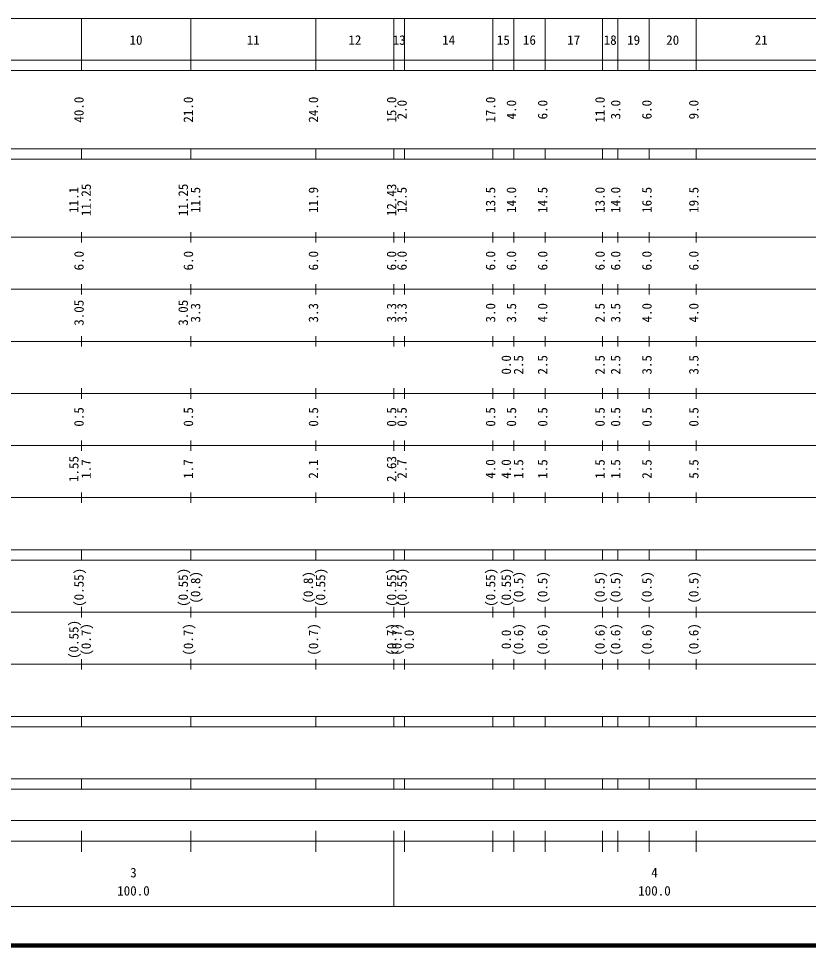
# Model space of a CAD drawing. Units: millimetres on the paper, enlarged 1000 times. Extents: x 40000 to 680000, y 20000 to 380000.
# Drawn here: x 295948 to 447555, y 20000 to 198000 of the extents above; entities that cross this region are included whole.
import ezdxf
from ezdxf.enums import TextEntityAlignment as Align

# ---------------------------------------------------------------- set-up
doc = ezdxf.new("R2010")
doc.units = ezdxf.units.MM
doc.header["$LTSCALE"] = 1000
doc.layers.add('M-TTL', color=2, linetype='Continuous', lineweight=140)
doc.layers.add('M-TTL-BAND', color=7, linetype='Continuous', lineweight=13)
doc.styles.add('ＭＳ ゴシック', font='')
doc.styles.get('ＭＳ ゴシック').set_extended_font_data('MS Gothic')

msp = doc.modelspace()

# ---------------------------------------------------------------- linework, layer by layer
at = {"layer": 'M-TTL'}
msp.add_line((40000, 20000), (680000, 20000), dxfattribs=at)
at = {"layer": 'M-TTL-BAND'}
for p, q in [((68000, 198000), (579000, 198000)), ((308000, 188000), (308000, 198000)), ((329000, 188000), (329000, 198000)), ((353000, 188000), (353000, 198000)), ((368000, 188000), (368000, 198000)), ((370000, 188000), (370000, 198000)), ((387000, 188000), (387000, 198000)), ((391000, 188000), (391000, 198000)), ((397000, 188000), (397000, 198000)), ((408000, 188000), (408000, 198000)), ((411000, 188000), (411000, 198000)), ((417000, 188000), (417000, 198000)), ((426000, 188000), (426000, 198000)), ((40000, 190000), (579000, 190000)), ((40000, 188000), (579000, 188000)), ((40000, 173000), (579000, 173000)), ((308000, 171000), (308000, 173000)), ((329000, 171000), (329000, 173000)), ((353000, 171000), (353000, 173000)), ((368000, 171000), (368000, 173000)), ((370000, 171000), (370000, 173000)), ((387000, 171000), (387000, 173000)), ((391000, 171000), (391000, 173000)), ((397000, 171000), (397000, 173000)), ((408000, 171000), (408000, 173000)), ((411000, 171000), (411000, 173000)), ((417000, 171000), (417000, 173000)), ((426000, 171000), (426000, 173000)), ((40000, 171000), (579000, 171000)), ((308000, 155000), (308000, 157000)), ((329000, 155000), (329000, 157000)), ((353000, 155000), (353000, 157000)), ((368000, 155000), (368000, 157000)), ((370000, 155000), (370000, 157000)), ((387000, 155000), (387000, 157000)), ((391000, 155000), (391000, 157000)), ((397000, 155000), (397000, 157000)), ((408000, 155000), (408000, 157000)), ((411000, 155000), (411000, 157000)), ((417000, 155000), (417000, 157000)), ((426000, 155000), (426000, 157000)), ((40000, 156000), (579000, 156000)), ((46000, 146000), (579000, 146000)), ((308000, 145000), (308000, 147000)), ((329000, 145000), (329000, 147000)), ((353000, 145000), (353000, 147000)), ((368000, 145000), (368000, 147000)), ((370000, 145000), (370000, 147000)), ((387000, 145000), (387000, 147000)), ((391000, 145000), (391000, 147000)), ((397000, 145000), (397000, 147000)), ((408000, 145000), (408000, 147000)), ((411000, 145000), (411000, 147000)), ((417000, 145000), (417000, 147000)), ((426000, 145000), (426000, 147000)), ((52000, 136000), (579000, 136000)), ((308000, 135000), (308000, 137000)), ((329000, 135000), (329000, 137000)), ((353000, 135000), (353000, 137000)), ((368000, 135000), (368000, 137000)), ((370000, 135000), (370000, 137000)), ((387000, 135000), (387000, 137000)), ((391000, 135000), (391000, 137000)), ((397000, 135000), (397000, 137000)), ((408000, 135000), (408000, 137000)), ((411000, 135000), (411000, 137000)), ((417000, 135000), (417000, 137000)), ((426000, 135000), (426000, 137000)), ((308000, 125000), (308000, 127000)), ((329000, 125000), (329000, 127000)), ((353000, 125000), (353000, 127000)), ((368000, 125000), (368000, 127000)), ((370000, 125000), (370000, 127000)), ((387000, 125000), (387000, 127000)), ((391000, 125000), (391000, 127000)), ((397000, 125000), (397000, 127000)), ((408000, 125000), (408000, 127000)), ((411000, 125000), (411000, 127000)), ((417000, 125000), (417000, 127000)), ((426000, 125000), (426000, 127000)), ((46000, 126000), (579000, 126000)), ((52000, 116000), (579000, 116000)), ((308000, 115000), (308000, 117000)), ((329000, 115000), (329000, 117000)), ((353000, 115000), (353000, 117000)), ((368000, 115000), (368000, 117000)), ((370000, 115000), (370000, 117000)), ((387000, 115000), (387000, 117000)), ((391000, 115000), (391000, 117000)), ((397000, 115000), (397000, 117000)), ((408000, 115000), (408000, 117000)), ((411000, 115000), (411000, 117000)), ((417000, 115000), (417000, 117000)), ((426000, 115000), (426000, 117000)), ((308000, 105000), (308000, 107000)), ((329000, 105000), (329000, 107000)), ((353000, 105000), (353000, 107000)), ((368000, 105000), (368000, 107000)), ((370000, 105000), (370000, 107000)), ((387000, 105000), (387000, 107000)), ((391000, 105000), (391000, 107000)), ((397000, 105000), (397000, 107000)), ((408000, 105000), (408000, 107000)), ((411000, 105000), (411000, 107000)), ((417000, 105000), (417000, 107000)), ((426000, 105000), (426000, 107000)), ((46000, 106000), (579000, 106000)), ((40000, 96000), (579000, 96000)), ((308000, 94000), (308000, 96000)), ((329000, 94000), (329000, 96000)), ((353000, 94000), (353000, 96000)), ((368000, 94000), (368000, 96000)), ((370000, 94000), (370000, 96000)), ((387000, 94000), (387000, 96000)), ((391000, 94000), (391000, 96000)), ((397000, 94000), (397000, 96000)), ((408000, 94000), (408000, 96000)), ((411000, 94000), (411000, 96000)), ((417000, 94000), (417000, 96000)), ((426000, 94000), (426000, 96000)), ((40000, 94000), (579000, 94000)), ((49000, 84000), (579000, 84000)), ((308000, 83000), (308000, 85000)), ((329000, 83000), (329000, 85000)), ((353000, 83000), (353000, 85000)), ((368000, 83000), (368000, 85000)), ((370000, 83000), (370000, 85000)), ((387000, 83000), (387000, 85000)), ((391000, 83000), (391000, 85000)), ((397000, 83000), (397000, 85000)), ((408000, 83000), (408000, 85000)), ((411000, 83000), (411000, 85000)), ((417000, 83000), (417000, 85000)), ((426000, 83000), (426000, 85000)), ((308000, 73000), (308000, 75000)), ((329000, 73000), (329000, 75000)), ((353000, 73000), (353000, 75000)), ((368000, 73000), (368000, 75000)), ((370000, 73000), (370000, 75000)), ((387000, 73000), (387000, 75000)), ((391000, 73000), (391000, 75000)), ((397000, 73000), (397000, 75000)), ((408000, 73000), (408000, 75000)), ((411000, 73000), (411000, 75000)), ((417000, 73000), (417000, 75000)), ((426000, 73000), (426000, 75000)), ((40000, 74000), (579000, 74000)), ((40000, 64000), (579000, 64000)), ((308000, 62000), (308000, 64000)), ((329000, 62000), (329000, 64000)), ((353000, 62000), (353000, 64000)), ((368000, 62000), (368000, 64000)), ((370000, 62000), (370000, 64000)), ((387000, 62000), (387000, 64000)), ((391000, 62000), (391000, 64000)), ((397000, 62000), (397000, 64000)), ((408000, 62000), (408000, 64000)), ((411000, 62000), (411000, 64000)), ((417000, 62000), (417000, 64000)), ((426000, 62000), (426000, 64000)), ((40000, 62000), (579000, 62000)), ((40000, 52000), (579000, 52000)), ((308000, 50000), (308000, 52000)), ((329000, 50000), (329000, 52000)), ((353000, 50000), (353000, 52000)), ((368000, 50000), (368000, 52000)), ((370000, 50000), (370000, 52000)), ((387000, 50000), (387000, 52000)), ((391000, 50000), (391000, 52000)), ((397000, 50000), (397000, 52000)), ((408000, 50000), (408000, 52000)), ((411000, 50000), (411000, 52000)), ((417000, 50000), (417000, 52000)), ((426000, 50000), (426000, 52000)), ((40000, 50000), (579000, 50000)), ((71000, 44000), (539500, 44000)), ((308000, 38000), (308000, 42000)), ((329000, 38000), (329000, 42000)), ((353000, 38000), (353000, 42000)), ((368000, 27500), (368000, 42000)), ((370000, 38000), (370000, 42000)), ((387000, 38000), (387000, 42000)), ((391000, 38000), (391000, 42000)), ((397000, 38000), (397000, 42000)), ((408000, 38000), (408000, 42000)), ((411000, 38000), (411000, 42000)), ((417000, 38000), (417000, 42000)), ((426000, 38000), (426000, 42000)), ((40000, 40000), (579000, 40000)), ((68000, 27500), (579000, 27500))]:
    msp.add_line(p, q, dxfattribs=at)

# ---------------------------------------------------------------- texts
at = {"layer": 'M-TTL-BAND', "style": 'ＭＳ ゴシック'}
for s, p in [('10', (318500, 192405)), ('11', (341000, 192405)), ('12', (360500, 192405)), ('13', (369000, 192405)), ('14', (378500, 192405)), ('15', (389000, 192405)), ('16', (394000, 192405)), ('17', (402500, 192405)), ('18', (409500, 192405)), ('19', (414000, 192405)), ('20', (421500, 192405)), ('21', (438500, 192405)), ('3', (318000, 32523)), ('4', (418000, 32523)), ('100.0', (318000, 29033)), ('100.0', (418000, 29033))]:
    msp.add_text(s, height=1833, dxfattribs=at).set_placement(p, align=Align.BOTTOM_CENTER)
for s, p in [('40.0', (309000, 180500)), ('21.0', (330000, 180500)), ('24.0', (354000, 180500)), ('15.0', (369000, 180500)), ('2.0', (371000, 180500)), ('17.0', (388000, 180500)), ('4.0', (392000, 180500)), ('6.0', (398000, 180500)), ('11.0', (409000, 180500)), ('3.0', (412000, 180500)), ('6.0', (418000, 180500)), ('9.0', (427000, 180500)), ('11.1', (308000, 163174)), ('11.25', (310370, 163174)), ('11.25', (329000, 163174)), ('12.43', (369000, 163174)), ('11.5', (331370, 163174)), ('11.9', (354000, 163174)), ('12.5', (371000, 163174)), ('13.5', (388000, 163174)), ('14.0', (392000, 163174)), ('14.5', (398000, 163174)), ('13.0', (409000, 163174)), ('14.0', (412000, 163174)), ('16.5', (418000, 163174)), ('19.5', (427000, 163174)), ('6.0', (309000, 151500)), ('6.0', (330000, 151500)), ('6.0', (354000, 151500)), ('6.0', (369000, 151500)), ('6.0', (371000, 151500)), ('6.0', (388000, 151500)), ('6.0', (392000, 151500)), ('6.0', (398000, 151500)), ('6.0', (409000, 151500)), ('6.0', (412000, 151500)), ('6.0', (418000, 151500)), ('6.0', (427000, 151500)), ('3.05', (309000, 141500)), ('3.05', (329000, 141500)), ('3.3', (331370, 141500)), ('3.3', (354000, 141500)), ('3.3', (369000, 141500)), ('3.3', (371000, 141500)), ('3.0', (388000, 141500)), ('3.5', (392000, 141500)), ('4.0', (398000, 141500)), ('2.5', (409000, 141500)), ('3.5', (412000, 141500)), ('4.0', (418000, 141500)), ('4.0', (427000, 141500)), ('0.0', (391000, 131500)), ('2.5', (393370, 131500)), ('2.5', (398000, 131500)), ('2.5', (409000, 131500)), ('2.5', (412000, 131500)), ('3.5', (418000, 131500)), ('3.5', (427000, 131500)), ('0.5', (309000, 121500)), ('0.5', (330000, 121500)), ('0.5', (354000, 121500)), ('0.5', (369000, 121500)), ('0.5', (371000, 121500)), ('0.5', (388000, 121500)), ('0.5', (392000, 121500)), ('0.5', (398000, 121500)), ('0.5', (409000, 121500)), ('0.5', (412000, 121500)), ('0.5', (418000, 121500)), ('0.5', (427000, 121500)), ('1.55', (308000, 111500)), ('1.7', (310370, 111500)), ('1.7', (330000, 111500)), ('2.1', (354000, 111500)), ('2.63', (369000, 111500)), ('2.7', (371000, 111500)), ('4.0', (388000, 111500)), ('4.0', (391000, 111500)), ('1.5', (393370, 111500)), ('1.5', (398000, 111500)), ('1.5', (409000, 111500)), ('1.5', (412000, 111500)), ('2.5', (418000, 111500)), ('5.5', (427000, 111500)), ('(0.55)', (309000, 88764)), ('(0.55)', (329000, 88764)), ('(0.8)', (331370, 88764)), ('(0.8)', (353000, 88764)), ('(0.55)', (355370, 88764)), ('(0.55)', (369000, 88764)), ('(0.55)', (371000, 88764)), ('(0.55)', (388000, 88764)), ('(0.55)', (391000, 88764)), ('(0.5)', (393370, 88764)), ('(0.5)', (398000, 88764)), ('(0.5)', (409000, 88764)), ('(0.5)', (412000, 88764)), ('(0.5)', (418000, 88764)), ('(0.5)', (427000, 88764)), ('(0.55)', (308000, 78764)), ('(0.7)', (310370, 78764)), ('(0.7)', (330000, 78764)), ('(0.7)', (354000, 78764)), ('(0.7)', (369000, 78764)), ('(0.7)', (370000, 78764)), ('0.0', (372370, 78764)), ('0.0', (391000, 78764)), ('(0.6)', (393370, 78764)), ('(0.6)', (398000, 78764)), ('(0.6)', (409000, 78764)), ('(0.6)', (412000, 78764)), ('(0.6)', (418000, 78764)), ('(0.6)', (427000, 78764))]:
    msp.add_text(s, height=1833, rotation=90, dxfattribs=at).set_placement(p, align=Align.BOTTOM_CENTER)

doc.saveas('drawing.dxf')
